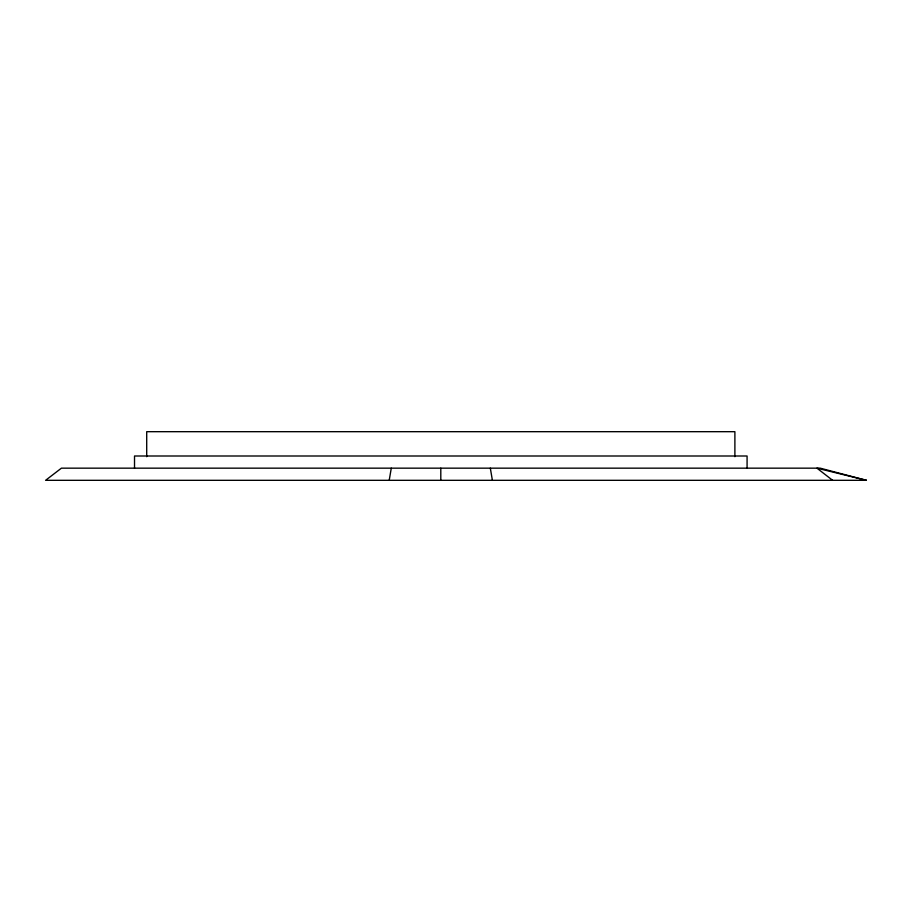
<?xml version="1.0" encoding="UTF-8"?>
<svg xmlns="http://www.w3.org/2000/svg" width="912" height="912" viewBox="0 0 912 912"><rect width="100%" height="100%" fill="white"/><g stroke="black" fill="none" stroke-linecap="round" stroke-linejoin="round"><path stroke-width="1.37" d="M389.219 480.316L391.282 468.164M866.4 480.316L45.6 480.316L61.412 468.164L820.196 468.164L866.4 480.316L816.947 468.164L832.622 480.316M490.325 468.164L492.389 480.316M747.076 468.164L747.076 456L134.52 456L134.52 468.164M734.89 456.695L734.89 431.684L146.707 431.684L146.707 456.695M440.804 468.164L440.804 480.316"/></g></svg>
